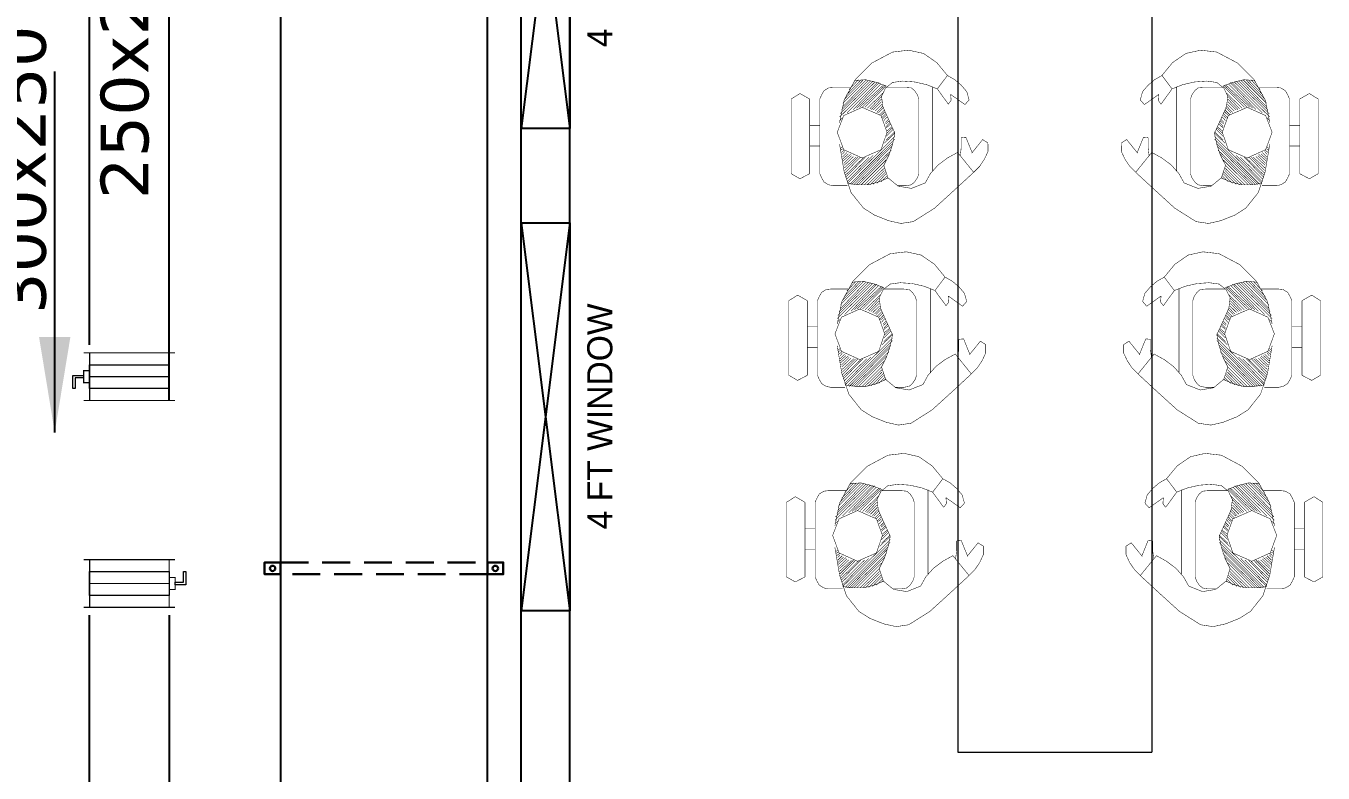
# Model space of a CAD drawing. Header units: millimetres. Extents: x -5691 to 68617, y -23008 to 84113.
# Drawn here: x 13176 to 17252, y 37110 to 39458 of the extents above; entities that cross this region are included whole.
import ezdxf

# ---------------------------------------------------------------- set-up
doc = ezdxf.new("R2010")
doc.units = ezdxf.units.MM
doc.header["$LTSCALE"] = 700
doc.header["$MEASUREMENT"] = 0
doc.linetypes.add('architactur xref$0$PHANTOM', pattern=[63.5, 31.75, -6.35, 6.35, -6.35, 6.35, -6.35])
doc.linetypes.add('HIDDEN', pattern=[0.375, 0.25, -0.125])
for name, color, linetype, lineweight in [('architactur xref$0$PHAN', 8, 'architactur xref$0$PHANTOM', 18), ('SA-HANGERS', 21, 'Continuous', 30), ('VCD', 1, 'Continuous', 20)]:
    doc.layers.add(name, color=color, linetype=linetype, lineweight=lineweight)
for name, color, linetype in [('architactur xref$0$TEXT', 8, 'Continuous'), ('architactur xref$0$WALL', 8, 'Continuous'), ('duct size', 7, 'Continuous'), ('rcp$0$X-REF', 8, 'Continuous'), ('Return Ahu-06', 1, 'Continuous'), ('Supply Ahu-06', 3, 'Continuous'), ('TEXT', 7, 'Continuous'), ('X-REF', 8, 'Continuous')]:
    doc.layers.add(name, color=color, linetype=linetype)
doc.styles.add('architactur xref$0$H St Bt', font='stylu.ttf')
doc.styles.get("Standard").update_dxf_attribs({"font": 'romans.shx', "height": 200})
doc.styles.add('VERDANA', font='verdana.ttf')
doc.dimstyles.get("Standard").update_dxf_attribs({"dimtxt": 0.18, "dimasz": 0.18, "dimexe": 0.18, "dimexo": 0.0625, "dimgap": 0.09, "dimtad": 0, "dimtih": 1, "dimtoh": 1, "dimdec": 4, "dimzin": 0, "dimdsep": 46, "dimtxsty": 'Standard', "dimcen": 0.09, "dimadec": 0, "dimazin": 0, "dimtfac": 1, "dimtdec": 4, "dimtofl": 0, "dimtmove": 0, "dimatfit": 3, "dimfxl": 1, "dimtolj": 1, "dimtzin": 0, "dimarcsym": 0})

# ---------------------------------------------------------------- blocks, each defined once
blk = doc.blocks.new('*U19')
for p, q in [((0, 0), (0, 37)), ((650, 0), (650, 37))]:
    blk.add_line(p, q)
for points in [[(0, 0), (-50, 0), (-50, 37), (0, 37)], [(650, 37), (700, 37), (700, 0), (650, 0)]]:
    blk.add_lwpolyline(points)
at = {"linetype": 'HIDDEN', "ltscale": 0.5}
for points in [[(0, 37), (650, 37)], [(650, 0), (0, 0)]]:
    blk.add_lwpolyline(points, dxfattribs=at)
for centre in [(-25, 18.5), (675, 18.5)]:
    blk.add_circle(centre, 8.44)
blk = doc.blocks.new('*U173')
at = {"layer": 'architactur xref$0$WALL', "color": 0}
for p, q in [((60520.06, 48188.77), (60526.06, 48188.77)), ((60520.06, 48140.77), (60520.06, 48188.77)), ((60526.06, 48188.77), (60520.06, 48140.77)), ((60520.06, 48188.77), (60526.06, 48140.77)), ((60526.06, 48188.77), (60526.06, 48140.77)), ((60526.06, 48140.77), (60520.06, 48140.77))]:
    blk.add_line(p, q, dxfattribs=at)
at = {"layer": 'architactur xref$0$TEXT', "lineweight": 0, "style": 'architactur xref$0$H St Bt'}
blk.add_text('4 FT WINDOW', height=3.1104, rotation=90, dxfattribs=at).set_placement((60531.34, 48150.84))
blk = doc.blocks.new('*U174')
at = {"layer": 'architactur xref$0$WALL', "color": 0}
for p, q in [((60520.06, 48188.77), (60526.06, 48188.77)), ((60520.06, 48140.77), (60520.06, 48188.77)), ((60526.06, 48188.77), (60520.06, 48140.77)), ((60520.06, 48188.77), (60526.06, 48140.77)), ((60526.06, 48188.77), (60526.06, 48140.77)), ((60526.06, 48140.77), (60520.06, 48140.77))]:
    blk.add_line(p, q, dxfattribs=at)
at = {"layer": 'architactur xref$0$TEXT', "lineweight": 0, "style": 'architactur xref$0$H St Bt'}
blk.add_text('4 FT WINDOW', height=3.1104, rotation=90, dxfattribs=at).set_placement((60531.34, 48150.84))
blk = doc.blocks.new('architactur xref')
at = {"layer": 'architactur xref$0$PHAN', "lineweight": 0}
for p, q in [((634, 1657), (634, 1463.63)), ((658, 1657), (658, 1463.63)), ((634, 1463.63), (658, 1463.63))]:
    blk.add_line(p, q, dxfattribs=at)
at = {"layer": 'architactur xref$0$PHAN', "lineweight": 0, "const_width": 0.0614}
for points in [[(619.39, 1541.53), (619.96, 1544.33), (621.33, 1546.83), (623.38, 1548.89), (625.95, 1550.25)], [(625.95, 1550.25), (627.94, 1550.48), (629.77, 1550.08), (631.42, 1548.94), (632.73, 1547.35)], [(666.05, 1550.25), (664.06, 1550.48), (662.23, 1550.08), (660.58, 1548.94), (659.27, 1547.35)], [(672.61, 1541.53), (672.04, 1544.33), (670.67, 1546.83), (668.62, 1548.89), (666.05, 1550.25)], [(632.73, 1547.35), (631.48, 1545.69), (632.84, 1543.81)], [(632.73, 1547.35), (633.64, 1546.83), (634.44, 1546.15), (635.13, 1545.35), (635.41, 1544.33)], [(659.27, 1547.35), (658.36, 1546.83), (657.56, 1546.15), (656.87, 1545.35), (656.59, 1544.33)], [(659.27, 1547.35), (660.52, 1545.69), (659.16, 1543.81)], [(616.94, 1544.44), (617.17, 1544.95), (617.45, 1545.46), (618.02, 1545.81), (618.54, 1545.86)], [(620.76, 1545.86), (618.54, 1545.86)], [(623.78, 1546.55), (619.39, 1542.21)], [(623.55, 1546.66), (619.45, 1542.62)], [(623.21, 1546.66), (619.62, 1543.07)], [(622.93, 1546.72), (619.73, 1543.41)], [(622.7, 1546.83), (619.79, 1543.92)], [(622.36, 1546.83), (620.02, 1544.44)], [(622.07, 1546.83), (620.25, 1544.95)], [(624.07, 1546.49), (620.3, 1542.73)], [(621.73, 1546.83), (620.59, 1545.63)], [(621.33, 1546.72), (621.1, 1546.49)], [(624.29, 1546.49), (621.1, 1543.13)], [(621.22, 1546.72), (622.58, 1546.83), (624.01, 1546.49), (625.15, 1546.04)], [(624.52, 1546.32), (621.5, 1543.3)], [(624.86, 1546.21), (621.84, 1543.41)], [(625.04, 1546.15), (622.18, 1543.41)], [(625.15, 1546.04), (622.53, 1543.41)], [(624.75, 1543.47), (624.58, 1544.78), (625.09, 1545.81), (625.95, 1546.49), (627.2, 1546.66)], [(627.66, 1545.86), (625.15, 1545.86)], [(627.2, 1546.66), (628.68, 1546.55), (630.17, 1546.21), (631.48, 1545.69)], [(627.66, 1545.86), (628.28, 1545.81), (628.68, 1545.46), (629.02, 1544.95), (629.2, 1544.44)], [(630.91, 1545.98), (630.91, 1535.54)], [(664.8, 1546.66), (663.32, 1546.55), (661.83, 1546.21), (660.52, 1545.69)], [(661.09, 1545.98), (661.09, 1535.54)], [(664.34, 1545.86), (663.72, 1545.81), (663.32, 1545.46), (662.98, 1544.95), (662.8, 1544.44)], [(664.34, 1545.86), (666.85, 1545.86)], [(667.25, 1543.47), (667.42, 1544.78), (666.91, 1545.81), (666.05, 1546.49), (664.8, 1546.66)], [(670.78, 1546.72), (669.42, 1546.83), (667.99, 1546.49), (666.85, 1546.04)], [(666.85, 1546.04), (669.47, 1543.41)], [(666.96, 1546.15), (669.82, 1543.41)], [(667.14, 1546.21), (670.16, 1543.41)], [(667.48, 1546.32), (670.5, 1543.3)], [(667.71, 1546.49), (670.9, 1543.13)], [(667.93, 1546.49), (671.7, 1542.73)], [(668.22, 1546.55), (672.61, 1542.21)], [(668.45, 1546.66), (672.55, 1542.62)], [(668.79, 1546.66), (672.38, 1543.07)], [(669.07, 1546.72), (672.27, 1543.41)], [(669.3, 1546.83), (672.21, 1543.92)], [(669.64, 1546.83), (671.98, 1544.44)], [(669.93, 1546.83), (671.75, 1544.95)], [(670.27, 1546.83), (671.41, 1545.63)], [(670.67, 1546.72), (670.9, 1546.49)], [(671.24, 1545.86), (673.46, 1545.86)], [(675.06, 1544.44), (674.83, 1544.95), (674.55, 1545.46), (673.98, 1545.81), (673.46, 1545.86)], [(613.4, 1544.44), (614.49, 1545.12), (615.68, 1544.44)], [(613.4, 1535.2), (613.4, 1544.44)], [(615.68, 1544.44), (615.68, 1535.2)], [(616.94, 1544.44), (616.94, 1535.2)], [(624.75, 1545.18), (622.81, 1543.3)], [(624.58, 1544.78), (623.15, 1543.24)], [(624.58, 1544.44), (623.33, 1543.13)], [(624.58, 1544.1), (623.55, 1543.07)], [(624.63, 1543.81), (623.78, 1542.95)], [(629.2, 1535.2), (629.2, 1544.44)], [(632.84, 1543.81), (633.19, 1544.27), (633.13, 1545.01)], [(634.9, 1543.75), (633.13, 1545.01)], [(635.41, 1544.33), (634.9, 1543.75)], [(656.59, 1544.33), (657.1, 1543.75)], [(657.1, 1543.75), (658.87, 1545.01)], [(659.16, 1543.81), (658.81, 1544.27), (658.87, 1545.01)], [(662.8, 1535.2), (662.8, 1544.44)], [(667.25, 1545.18), (669.19, 1543.3)], [(667.37, 1543.81), (668.22, 1542.95)], [(667.42, 1544.78), (668.85, 1543.24)], [(667.42, 1544.44), (668.67, 1543.13)], [(667.42, 1544.1), (668.45, 1543.07)], [(675.06, 1544.44), (675.06, 1535.2)], [(678.6, 1544.44), (677.51, 1545.12), (676.32, 1544.44)], [(676.32, 1544.44), (676.32, 1535.2)], [(678.6, 1535.2), (678.6, 1544.44)], [(622.18, 1543.41), (624.52, 1542.39), (625.26, 1540.33), (624.52, 1538.17), (622.18, 1537.14), (619.9, 1538.17), (619.1, 1540.33), (619.9, 1542.39), (622.18, 1543.41)], [(619.73, 1542.1), (619.39, 1541.76)], [(624.75, 1543.58), (624.01, 1542.78)], [(624.86, 1543.41), (624.18, 1542.73)], [(624.92, 1543.07), (624.29, 1542.44)], [(625.04, 1542.9), (624.52, 1542.39)], [(625.09, 1542.62), (624.58, 1542.1)], [(624.75, 1543.47), (626.23, 1540.22), (625.95, 1538.85), (625.49, 1537.48), (624.86, 1536.23)], [(625.15, 1542.39), (624.75, 1542.04)], [(625.26, 1542.21), (624.86, 1541.76)], [(667.25, 1543.47), (665.77, 1540.22), (666.05, 1538.85), (666.51, 1537.48), (667.14, 1536.23)], [(669.82, 1543.41), (667.48, 1542.39), (666.74, 1540.33), (667.48, 1538.17), (669.82, 1537.14), (672.1, 1538.17), (672.9, 1540.33), (672.1, 1542.39), (669.82, 1543.41)], [(666.74, 1542.21), (667.14, 1541.76)], [(666.85, 1542.39), (667.25, 1542.04)], [(666.91, 1542.62), (667.42, 1542.1)], [(666.96, 1542.9), (667.48, 1542.39)], [(667.08, 1543.07), (667.71, 1542.44)], [(667.14, 1543.41), (667.82, 1542.73)], [(667.25, 1543.58), (667.99, 1542.78)], [(672.27, 1542.1), (672.61, 1541.76)], [(615.68, 1541.19), (616.94, 1541.19)], [(625.43, 1541.93), (625.04, 1541.53)], [(625.49, 1541.7), (625.09, 1541.36)], [(625.6, 1541.53), (625.15, 1541.02)], [(625.72, 1541.36), (625.15, 1540.85)], [(626.01, 1540.68), (625.15, 1539.82)], [(625.89, 1541.02), (625.26, 1540.5)], [(625.89, 1540.85), (625.26, 1540.22)], [(665.99, 1540.68), (666.85, 1539.82)], [(666.11, 1541.02), (666.74, 1540.5)], [(666.11, 1540.85), (666.74, 1540.22)], [(666.28, 1541.36), (666.85, 1540.85)], [(666.4, 1541.53), (666.85, 1541.02)], [(666.51, 1541.7), (666.91, 1541.36)], [(666.57, 1541.93), (666.96, 1541.53)], [(676.32, 1541.19), (675.06, 1541.19)], [(626.23, 1539.82), (620.36, 1534)], [(626.23, 1539.48), (620.65, 1533.89)], [(626.01, 1538.97), (620.87, 1533.83)], [(626.23, 1540.22), (624.92, 1538.97)], [(626.23, 1540.39), (625.15, 1539.36)], [(635.01, 1539.71), (634.44, 1539.65)], [(634.44, 1539.65), (634.44, 1538.45)], [(635.79, 1537.81), (635.01, 1539.71)], [(635.73, 1537.73), (637.09, 1539.42)], [(635.98, 1535.37), (636.72, 1536.11), (637.3, 1536.99), (637.75, 1537.94), (637.74, 1539.01)], [(637.74, 1539.01), (637.09, 1539.42)], [(656.02, 1535.37), (655.28, 1536.11), (654.7, 1536.99), (654.25, 1537.94), (654.26, 1539.01)], [(654.26, 1539.01), (654.91, 1539.42)], [(656.27, 1537.73), (654.91, 1539.42)], [(656.21, 1537.81), (656.99, 1539.71)], [(656.99, 1539.71), (657.56, 1539.65)], [(657.56, 1539.65), (657.56, 1538.45)], [(665.77, 1540.39), (666.85, 1539.36)], [(665.77, 1540.22), (667.08, 1538.97)], [(665.77, 1539.82), (671.64, 1534)], [(665.77, 1539.48), (671.35, 1533.89)], [(665.99, 1538.97), (671.13, 1533.83)], [(616.94, 1538.62), (615.68, 1538.62)], [(629.99, 1534.06), (630.62, 1535.2), (631.59, 1536.29), (632.73, 1537.14), (633.99, 1537.83), (635.98, 1535.37), (633.64, 1533.21), (631.14, 1530.93), (628.51, 1529.27), (626.97, 1529.04), (625.43, 1529.39), (623.72, 1530.07), (622.36, 1530.93), (620.81, 1532.86), (619.96, 1535.43), (619.39, 1538.85)], [(619.73, 1538.51), (619.51, 1538.34)], [(619.79, 1538.28), (619.51, 1538.11)], [(619.96, 1538.11), (619.62, 1537.83)], [(620.02, 1537.94), (619.73, 1537.6)], [(620.3, 1537.83), (619.73, 1537.25)], [(620.48, 1537.65), (619.73, 1536.97)], [(620.76, 1537.6), (619.79, 1536.74)], [(620.87, 1537.42), (619.9, 1536.46)], [(621.1, 1537.31), (619.96, 1536.23)], [(623.55, 1537.48), (620.3, 1534.18)], [(625.89, 1538.62), (621.16, 1533.83)], [(625.78, 1538.11), (621.44, 1533.83)], [(625.49, 1537.6), (621.73, 1533.83)], [(634.44, 1538.45), (634.33, 1537.48)], [(662.01, 1534.06), (661.38, 1535.2), (660.41, 1536.29), (659.27, 1537.14), (658.01, 1537.83), (656.02, 1535.37), (658.36, 1533.21), (660.86, 1530.93), (663.49, 1529.27), (665.03, 1529.04), (666.57, 1529.39), (668.28, 1530.07), (669.64, 1530.93), (671.19, 1532.86), (672.04, 1535.43), (672.61, 1538.85)], [(657.56, 1538.45), (657.67, 1537.48)], [(666.11, 1538.62), (670.84, 1533.83)], [(666.22, 1538.11), (670.56, 1533.83)], [(666.51, 1537.6), (670.27, 1533.83)], [(668.45, 1537.48), (671.7, 1534.18)], [(670.9, 1537.31), (672.04, 1536.23)], [(671.13, 1537.42), (672.1, 1536.46)], [(671.24, 1537.6), (672.21, 1536.74)], [(671.52, 1537.65), (672.27, 1536.97)], [(671.7, 1537.83), (672.27, 1537.25)], [(671.98, 1537.94), (672.27, 1537.6)], [(672.04, 1538.11), (672.38, 1537.83)], [(672.21, 1538.28), (672.49, 1538.11)], [(672.27, 1538.51), (672.49, 1538.34)], [(675.06, 1538.62), (676.32, 1538.62)], [(621.44, 1537.25), (619.96, 1535.89)], [(621.67, 1537.25), (620.02, 1535.6)], [(621.96, 1537.25), (620.02, 1535.26)], [(622.58, 1537.25), (620.13, 1534.75)], [(622.3, 1537.14), (620.13, 1535.03)], [(623.04, 1537.25), (620.25, 1534.52)], [(625.15, 1536.91), (622.07, 1533.83)], [(624.86, 1536.23), (622.47, 1533.83)], [(624.92, 1535.89), (622.81, 1533.83)], [(629.99, 1534.06), (628.28, 1533.38), (626.63, 1533.66), (625.38, 1534.69), (624.86, 1536.23)], [(662.01, 1534.06), (663.72, 1533.38), (665.37, 1533.66), (666.62, 1534.69), (667.14, 1536.23)], [(666.85, 1536.91), (669.93, 1533.83)], [(667.08, 1535.89), (669.19, 1533.83)], [(667.14, 1536.23), (669.53, 1533.83)], [(668.96, 1537.25), (671.75, 1534.52)], [(669.42, 1537.25), (671.87, 1534.75)], [(669.7, 1537.14), (671.87, 1535.03)], [(670.04, 1537.25), (671.98, 1535.26)], [(670.33, 1537.25), (671.98, 1535.6)], [(670.56, 1537.25), (672.04, 1535.89)], [(615.68, 1535.2), (614.49, 1534.57), (613.4, 1535.2)], [(618.54, 1533.72), (618.02, 1533.83), (617.45, 1534.18), (617.17, 1534.69), (616.94, 1535.2)], [(625.43, 1534.69), (624.24, 1534.18), (622.93, 1533.83), (621.67, 1533.83), (620.36, 1534)], [(624.92, 1535.6), (623.15, 1533.83)], [(625.09, 1535.43), (623.55, 1533.89)], [(625.15, 1535.2), (624.01, 1534)], [(625.26, 1534.92), (624.52, 1534.18)], [(625.38, 1534.75), (625.09, 1534.52)], [(629.2, 1535.2), (629.02, 1534.69), (628.68, 1534.18), (628.28, 1533.83), (627.66, 1533.72)], [(662.8, 1535.2), (662.98, 1534.69), (663.32, 1534.18), (663.72, 1533.83), (664.34, 1533.72)], [(666.57, 1534.69), (667.76, 1534.18), (669.07, 1533.83), (670.33, 1533.83), (671.64, 1534)], [(666.62, 1534.75), (666.91, 1534.52)], [(666.74, 1534.92), (667.48, 1534.18)], [(666.85, 1535.2), (667.99, 1534)], [(666.91, 1535.43), (668.45, 1533.89)], [(667.08, 1535.6), (668.85, 1533.83)], [(673.46, 1533.72), (673.98, 1533.83), (674.55, 1534.18), (674.83, 1534.69), (675.06, 1535.2)], [(676.32, 1535.2), (677.51, 1534.57), (678.6, 1535.2)], [(618.54, 1533.72), (620.36, 1533.72)], [(626.57, 1533.72), (627.66, 1533.72)], [(665.43, 1533.72), (664.34, 1533.72)], [(673.46, 1533.72), (671.64, 1533.72)], [(619.1, 1516.58), (619.67, 1519.38), (621.04, 1521.88), (623.09, 1523.94), (625.66, 1525.3)], [(625.66, 1525.3), (627.65, 1525.53), (629.48, 1525.13), (631.13, 1523.99), (632.44, 1522.4)], [(666.34, 1525.3), (664.35, 1525.53), (662.52, 1525.13), (660.87, 1523.99), (659.56, 1522.4)], [(672.9, 1516.58), (672.33, 1519.38), (670.96, 1521.88), (668.91, 1523.94), (666.34, 1525.3)], [(623.49, 1521.6), (619.1, 1517.27)], [(623.26, 1521.71), (619.16, 1517.67)], [(622.92, 1521.71), (619.33, 1518.12)], [(622.64, 1521.77), (619.44, 1518.46)], [(622.41, 1521.88), (619.5, 1518.98)], [(622.07, 1521.88), (619.73, 1519.49)], [(621.78, 1521.88), (619.96, 1520)], [(623.78, 1521.54), (620.02, 1517.78)], [(621.44, 1521.88), (620.3, 1520.69)], [(621.04, 1521.77), (620.81, 1521.54)], [(624, 1521.54), (620.81, 1518.18)], [(620.93, 1521.77), (622.29, 1521.88), (623.72, 1521.54), (624.86, 1521.09)], [(624.23, 1521.37), (621.21, 1518.35)], [(624.58, 1521.26), (621.55, 1518.46)], [(624.46, 1518.52), (624.29, 1519.83), (624.8, 1520.86), (625.66, 1521.54), (626.91, 1521.71)], [(626.91, 1521.71), (628.4, 1521.6), (629.88, 1521.26), (631.19, 1520.74)], [(632.44, 1522.4), (631.19, 1520.74), (632.56, 1518.86)], [(632.44, 1522.4), (633.36, 1521.88), (634.15, 1521.2), (634.84, 1520.4), (635.12, 1519.38)], [(659.56, 1522.4), (658.64, 1521.88), (657.85, 1521.2), (657.16, 1520.4), (656.88, 1519.38)], [(659.56, 1522.4), (660.81, 1520.74), (659.44, 1518.86)], [(665.09, 1521.71), (663.6, 1521.6), (662.12, 1521.26), (660.81, 1520.74)], [(667.54, 1518.52), (667.71, 1519.83), (667.2, 1520.86), (666.34, 1521.54), (665.09, 1521.71)], [(671.07, 1521.77), (669.71, 1521.88), (668.28, 1521.54), (667.14, 1521.09)], [(667.42, 1521.26), (670.45, 1518.46)], [(667.77, 1521.37), (670.79, 1518.35)], [(668, 1521.54), (671.19, 1518.18)], [(668.22, 1521.54), (671.98, 1517.78)], [(668.51, 1521.6), (672.9, 1517.27)], [(668.74, 1521.71), (672.84, 1517.67)], [(669.08, 1521.71), (672.67, 1518.12)], [(669.36, 1521.77), (672.56, 1518.46)], [(669.59, 1521.88), (672.5, 1518.98)], [(669.93, 1521.88), (672.27, 1519.49)], [(670.22, 1521.88), (672.04, 1520)], [(670.56, 1521.88), (671.7, 1520.69)], [(670.96, 1521.77), (671.19, 1521.54)], [(613.12, 1519.49), (614.2, 1520.17), (615.4, 1519.49)], [(616.65, 1519.49), (616.88, 1520), (617.17, 1520.51), (617.73, 1520.86), (618.25, 1520.92)], [(620.47, 1520.92), (618.25, 1520.92)], [(624.75, 1521.2), (621.9, 1518.46)], [(624.86, 1521.09), (622.24, 1518.46)], [(624.46, 1520.23), (622.52, 1518.35)], [(624.29, 1519.83), (622.87, 1518.29)], [(627.37, 1520.92), (624.86, 1520.92)], [(627.37, 1520.92), (628, 1520.86), (628.4, 1520.51), (628.74, 1520), (628.91, 1519.49)], [(630.62, 1521.03), (630.62, 1510.59)], [(632.56, 1518.86), (632.9, 1519.32), (632.84, 1520.06)], [(634.61, 1518.8), (632.84, 1520.06)], [(657.39, 1518.8), (659.16, 1520.06)], [(659.44, 1518.86), (659.1, 1519.32), (659.16, 1520.06)], [(661.38, 1521.03), (661.38, 1510.59)], [(664.63, 1520.92), (664, 1520.86), (663.6, 1520.51), (663.26, 1520), (663.09, 1519.49)], [(664.63, 1520.92), (667.14, 1520.92)], [(667.14, 1521.09), (669.76, 1518.46)], [(667.25, 1521.2), (670.1, 1518.46)], [(667.54, 1520.23), (669.48, 1518.35)], [(667.71, 1519.83), (669.13, 1518.29)], [(671.53, 1520.92), (673.75, 1520.92)], [(675.35, 1519.49), (675.12, 1520), (674.83, 1520.51), (674.27, 1520.86), (673.75, 1520.92)], [(678.88, 1519.49), (677.8, 1520.17), (676.6, 1519.49)], [(613.12, 1510.25), (613.12, 1519.49)], [(615.4, 1519.49), (615.4, 1510.25)], [(616.65, 1519.49), (616.65, 1510.25)], [(621.9, 1518.46), (624.23, 1517.44), (624.97, 1515.38), (624.23, 1513.22), (621.9, 1512.19), (619.62, 1513.22), (618.82, 1515.38), (619.62, 1517.44), (621.9, 1518.46)], [(624.29, 1519.49), (623.04, 1518.18)], [(624.29, 1519.15), (623.26, 1518.12)], [(624.35, 1518.86), (623.49, 1518.01)], [(624.46, 1518.63), (623.72, 1517.83)], [(624.58, 1518.46), (623.89, 1517.78)], [(624.63, 1518.12), (624, 1517.5)], [(624.46, 1518.52), (625.94, 1515.27), (625.66, 1513.9), (625.2, 1512.53), (624.58, 1511.28)], [(628.91, 1510.25), (628.91, 1519.49)], [(635.12, 1519.38), (634.61, 1518.8)], [(656.88, 1519.38), (657.39, 1518.8)], [(663.09, 1510.25), (663.09, 1519.49)], [(667.54, 1518.52), (666.06, 1515.27), (666.34, 1513.9), (666.8, 1512.53), (667.42, 1511.28)], [(670.1, 1518.46), (667.77, 1517.44), (667.03, 1515.38), (667.77, 1513.22), (670.1, 1512.19), (672.38, 1513.22), (673.18, 1515.38), (672.38, 1517.44), (670.1, 1518.46)], [(667.37, 1518.12), (668, 1517.5)], [(667.42, 1518.46), (668.11, 1517.78)], [(667.54, 1518.63), (668.28, 1517.83)], [(667.65, 1518.86), (668.51, 1518.01)], [(667.71, 1519.49), (668.96, 1518.18)], [(667.71, 1519.15), (668.74, 1518.12)], [(675.35, 1519.49), (675.35, 1510.25)], [(676.6, 1519.49), (676.6, 1510.25)], [(678.88, 1510.25), (678.88, 1519.49)], [(619.44, 1517.15), (619.1, 1516.81)], [(624.75, 1517.95), (624.23, 1517.44)], [(624.8, 1517.67), (624.29, 1517.15)], [(624.86, 1517.44), (624.46, 1517.09)], [(624.97, 1517.27), (624.58, 1516.81)], [(625.15, 1516.98), (624.75, 1516.58)], [(625.2, 1516.75), (624.8, 1516.41)], [(625.32, 1516.58), (624.86, 1516.07)], [(666.68, 1516.58), (667.14, 1516.07)], [(666.8, 1516.75), (667.2, 1516.41)], [(666.85, 1516.98), (667.25, 1516.58)], [(667.03, 1517.27), (667.42, 1516.81)], [(667.14, 1517.44), (667.54, 1517.09)], [(667.2, 1517.67), (667.71, 1517.15)], [(667.25, 1517.95), (667.77, 1517.44)], [(672.56, 1517.15), (672.9, 1516.81)], [(615.4, 1516.24), (616.65, 1516.24)], [(625.94, 1514.87), (620.07, 1509.06)], [(625.94, 1515.27), (624.63, 1514.02)], [(625.43, 1516.41), (624.86, 1515.9)], [(625.72, 1515.73), (624.86, 1514.87)], [(625.94, 1515.44), (624.86, 1514.42)], [(625.6, 1516.07), (624.97, 1515.56)], [(625.6, 1515.9), (624.97, 1515.27)], [(666.06, 1515.44), (667.14, 1514.42)], [(666.06, 1515.27), (667.37, 1514.02)], [(666.06, 1514.87), (671.93, 1509.06)], [(666.28, 1515.73), (667.14, 1514.87)], [(666.4, 1516.07), (667.03, 1515.56)], [(666.4, 1515.9), (667.03, 1515.27)], [(666.57, 1516.41), (667.14, 1515.9)], [(676.6, 1516.24), (675.35, 1516.24)], [(616.65, 1513.67), (615.4, 1513.67)], [(629.71, 1509.11), (630.33, 1510.25), (631.3, 1511.34), (632.44, 1512.19), (633.7, 1512.88), (635.69, 1510.42), (633.36, 1508.26), (630.85, 1505.98), (628.23, 1504.32), (626.68, 1504.09), (625.15, 1504.44), (623.44, 1505.12), (622.07, 1505.98), (620.53, 1507.92), (619.67, 1510.48), (619.1, 1513.9)], [(619.44, 1513.56), (619.22, 1513.39)], [(619.5, 1513.33), (619.22, 1513.16)], [(625.94, 1514.53), (620.36, 1508.94)], [(625.72, 1514.02), (620.59, 1508.88)], [(625.6, 1513.67), (620.87, 1508.88)], [(634.15, 1513.5), (634.04, 1512.53)], [(634.73, 1514.76), (634.15, 1514.7)], [(634.15, 1514.7), (634.15, 1513.5)], [(635.5, 1512.86), (634.73, 1514.76)], [(635.44, 1512.78), (636.81, 1514.47)], [(635.69, 1510.42), (636.43, 1511.16), (637.01, 1512.04), (637.46, 1512.99), (637.46, 1514.06)], [(637.46, 1514.06), (636.81, 1514.47)], [(654.54, 1514.06), (655.19, 1514.47)], [(656.31, 1510.42), (655.57, 1511.16), (654.99, 1512.04), (654.54, 1512.99), (654.54, 1514.06)], [(656.56, 1512.78), (655.19, 1514.47)], [(662.29, 1509.11), (661.67, 1510.25), (660.7, 1511.34), (659.56, 1512.19), (658.3, 1512.88), (656.31, 1510.42), (658.64, 1508.26), (661.15, 1505.98), (663.77, 1504.32), (665.32, 1504.09), (666.85, 1504.44), (668.56, 1505.12), (669.93, 1505.98), (671.47, 1507.92), (672.33, 1510.48), (672.9, 1513.9)], [(656.5, 1512.86), (657.27, 1514.76)], [(657.27, 1514.76), (657.85, 1514.7)], [(657.85, 1514.7), (657.85, 1513.5)], [(657.85, 1513.5), (657.96, 1512.53)], [(666.06, 1514.53), (671.64, 1508.94)], [(666.28, 1514.02), (671.41, 1508.88)], [(666.4, 1513.67), (671.13, 1508.88)], [(672.5, 1513.33), (672.78, 1513.16)], [(672.56, 1513.56), (672.78, 1513.39)], [(675.35, 1513.67), (676.6, 1513.67)], [(619.67, 1513.16), (619.33, 1512.88)], [(619.73, 1512.99), (619.44, 1512.65)], [(620.02, 1512.88), (619.44, 1512.3)], [(620.19, 1512.71), (619.44, 1512.02)], [(620.47, 1512.65), (619.5, 1511.79)], [(620.59, 1512.48), (619.62, 1511.51)], [(620.81, 1512.36), (619.67, 1511.28)], [(621.15, 1512.3), (619.67, 1510.94)], [(621.38, 1512.3), (619.73, 1510.65)], [(621.67, 1512.3), (619.73, 1510.31)], [(622.29, 1512.3), (619.84, 1509.8)], [(622.01, 1512.19), (619.84, 1510.08)], [(622.75, 1512.3), (619.96, 1509.57)], [(623.26, 1512.53), (620.02, 1509.23)], [(625.49, 1513.16), (621.15, 1508.88)], [(625.2, 1512.65), (621.44, 1508.88)], [(624.86, 1511.97), (621.78, 1508.88)], [(666.51, 1513.16), (670.85, 1508.88)], [(666.8, 1512.65), (670.56, 1508.88)], [(667.14, 1511.97), (670.22, 1508.88)], [(668.74, 1512.53), (671.98, 1509.23)], [(669.25, 1512.3), (672.04, 1509.57)], [(669.71, 1512.3), (672.16, 1509.8)], [(669.99, 1512.19), (672.16, 1510.08)], [(670.33, 1512.3), (672.27, 1510.31)], [(670.62, 1512.3), (672.27, 1510.65)], [(670.85, 1512.3), (672.33, 1510.94)], [(671.19, 1512.36), (672.33, 1511.28)], [(671.41, 1512.48), (672.38, 1511.51)], [(671.53, 1512.65), (672.5, 1511.79)], [(671.81, 1512.71), (672.56, 1512.02)], [(671.98, 1512.88), (672.56, 1512.3)], [(672.27, 1512.99), (672.56, 1512.65)], [(672.33, 1513.16), (672.67, 1512.88)], [(615.4, 1510.25), (614.2, 1509.62), (613.12, 1510.25)], [(618.25, 1508.77), (617.73, 1508.88), (617.17, 1509.23), (616.88, 1509.74), (616.65, 1510.25)], [(624.58, 1511.28), (622.18, 1508.88)], [(624.63, 1510.94), (622.52, 1508.88)], [(624.63, 1510.65), (622.87, 1508.88)], [(624.8, 1510.48), (623.26, 1508.94)], [(624.86, 1510.25), (623.72, 1509.06)], [(629.71, 1509.11), (628, 1508.43), (626.34, 1508.71), (625.09, 1509.74), (624.58, 1511.28)], [(628.91, 1510.25), (628.74, 1509.74), (628.4, 1509.23), (628, 1508.88), (627.37, 1508.77)], [(662.29, 1509.11), (664, 1508.43), (665.66, 1508.71), (666.91, 1509.74), (667.42, 1511.28)], [(663.09, 1510.25), (663.26, 1509.74), (663.6, 1509.23), (664, 1508.88), (664.63, 1508.77)], [(667.14, 1510.25), (668.28, 1509.06)], [(667.2, 1510.48), (668.74, 1508.94)], [(667.37, 1510.94), (669.48, 1508.88)], [(667.37, 1510.65), (669.13, 1508.88)], [(667.42, 1511.28), (669.82, 1508.88)], [(673.75, 1508.77), (674.27, 1508.88), (674.83, 1509.23), (675.12, 1509.74), (675.35, 1510.25)], [(676.6, 1510.25), (677.8, 1509.62), (678.88, 1510.25)], [(618.25, 1508.77), (620.07, 1508.77)], [(625.15, 1509.74), (623.95, 1509.23), (622.64, 1508.88), (621.38, 1508.88), (620.07, 1509.06)], [(624.97, 1509.97), (624.23, 1509.23)], [(625.09, 1509.8), (624.8, 1509.57)], [(626.29, 1508.77), (627.37, 1508.77)], [(665.71, 1508.77), (664.63, 1508.77)], [(666.85, 1509.74), (668.05, 1509.23), (669.36, 1508.88), (670.62, 1508.88), (671.93, 1509.06)], [(666.91, 1509.8), (667.2, 1509.57)], [(667.03, 1509.97), (667.77, 1509.23)], [(673.75, 1508.77), (671.93, 1508.77)], [(625.37, 1500.36), (627.37, 1500.59), (629.19, 1500.18), (630.84, 1499.04), (632.16, 1497.45)], [(666.63, 1500.36), (664.63, 1500.59), (662.81, 1500.18), (661.16, 1499.04), (659.84, 1497.45)], [(618.81, 1491.63), (619.39, 1494.43), (620.75, 1496.94), (622.81, 1498.99), (625.37, 1500.36)], [(673.19, 1491.63), (672.61, 1494.43), (671.25, 1496.94), (669.19, 1498.99), (666.63, 1500.36)], [(632.16, 1497.45), (630.9, 1495.79), (632.27, 1493.91)], [(632.16, 1497.45), (633.07, 1496.94), (633.87, 1496.25), (634.55, 1495.45), (634.84, 1494.43)], [(659.84, 1497.45), (658.93, 1496.94), (658.13, 1496.25), (657.45, 1495.45), (657.16, 1494.43)], [(659.84, 1497.45), (661.1, 1495.79), (659.73, 1493.91)], [(616.36, 1494.54), (616.59, 1495.05), (616.88, 1495.57), (617.45, 1495.91), (617.96, 1495.97)], [(620.18, 1495.97), (617.96, 1495.97)], [(623.21, 1496.65), (618.81, 1492.32)], [(622.98, 1496.76), (618.87, 1492.72)], [(622.63, 1496.76), (619.04, 1493.17)], [(622.35, 1496.82), (619.16, 1493.51)], [(622.12, 1496.94), (619.21, 1494.03)], [(621.78, 1496.94), (619.44, 1494.54)], [(621.49, 1496.94), (619.67, 1495.05)], [(623.49, 1496.59), (619.73, 1492.83)], [(621.15, 1496.94), (620.01, 1495.74)], [(620.75, 1496.82), (620.53, 1496.59)], [(623.72, 1496.59), (620.53, 1493.23)], [(620.64, 1496.82), (622.01, 1496.94), (623.43, 1496.59), (624.57, 1496.14)], [(623.95, 1496.42), (620.92, 1493.4)], [(624.29, 1496.31), (621.27, 1493.51)], [(624.46, 1496.25), (621.61, 1493.51)], [(624.57, 1496.14), (621.95, 1493.51)], [(624.18, 1493.57), (624.01, 1494.88), (624.52, 1495.91), (625.37, 1496.59), (626.63, 1496.76)], [(627.08, 1495.97), (624.57, 1495.97)], [(626.63, 1496.76), (628.11, 1496.65), (629.59, 1496.31), (630.9, 1495.79)], [(627.08, 1495.97), (627.71, 1495.91), (628.11, 1495.57), (628.45, 1495.05), (628.62, 1494.54)], [(630.33, 1496.08), (630.33, 1485.65)], [(665.37, 1496.76), (663.89, 1496.65), (662.41, 1496.31), (661.1, 1495.79)], [(661.67, 1496.08), (661.67, 1485.65)], [(664.92, 1495.97), (664.29, 1495.91), (663.89, 1495.57), (663.55, 1495.05), (663.38, 1494.54)], [(664.92, 1495.97), (667.43, 1495.97)], [(667.82, 1493.57), (667.99, 1494.88), (667.48, 1495.91), (666.63, 1496.59), (665.37, 1496.76)], [(671.36, 1496.82), (669.99, 1496.94), (668.57, 1496.59), (667.43, 1496.14)], [(667.43, 1496.14), (670.05, 1493.51)], [(667.54, 1496.25), (670.39, 1493.51)], [(667.71, 1496.31), (670.73, 1493.51)], [(668.05, 1496.42), (671.08, 1493.4)], [(668.28, 1496.59), (671.47, 1493.23)], [(668.51, 1496.59), (672.27, 1492.83)], [(668.79, 1496.65), (673.19, 1492.32)], [(669.02, 1496.76), (673.13, 1492.72)], [(669.37, 1496.76), (672.96, 1493.17)], [(669.65, 1496.82), (672.84, 1493.51)], [(669.88, 1496.94), (672.79, 1494.03)], [(670.22, 1496.94), (672.56, 1494.54)], [(670.51, 1496.94), (672.33, 1495.05)], [(670.85, 1496.94), (671.99, 1495.74)], [(671.25, 1496.82), (671.47, 1496.59)], [(671.82, 1495.97), (674.04, 1495.97)], [(675.64, 1494.54), (675.41, 1495.05), (675.12, 1495.57), (674.55, 1495.91), (674.04, 1495.97)], [(612.83, 1494.54), (613.91, 1495.23), (615.11, 1494.54)], [(612.83, 1485.3), (612.83, 1494.54)], [(615.11, 1494.54), (615.11, 1485.3)], [(616.36, 1494.54), (616.36, 1485.3)], [(624.18, 1495.28), (622.24, 1493.4)], [(624.01, 1494.88), (622.58, 1493.34)], [(624.01, 1494.54), (622.75, 1493.23)], [(624.01, 1494.2), (622.98, 1493.17)], [(628.62, 1485.3), (628.62, 1494.54)], [(632.27, 1493.91), (632.61, 1494.37), (632.55, 1495.11)], [(634.32, 1493.86), (632.55, 1495.11)], [(634.84, 1494.43), (634.32, 1493.86)], [(657.16, 1494.43), (657.68, 1493.86)], [(657.68, 1493.86), (659.45, 1495.11)], [(659.73, 1493.91), (659.39, 1494.37), (659.45, 1495.11)], [(663.38, 1485.3), (663.38, 1494.54)], [(667.82, 1495.28), (669.76, 1493.4)], [(667.99, 1494.88), (669.42, 1493.34)], [(667.99, 1494.54), (669.25, 1493.23)], [(667.99, 1494.2), (669.02, 1493.17)], [(675.64, 1494.54), (675.64, 1485.3)], [(679.17, 1494.54), (678.09, 1495.23), (676.89, 1494.54)], [(676.89, 1494.54), (676.89, 1485.3)], [(679.17, 1485.3), (679.17, 1494.54)], [(621.61, 1493.51), (623.95, 1492.49), (624.69, 1490.44), (623.95, 1488.27), (621.61, 1487.24), (619.33, 1488.27), (618.53, 1490.44), (619.33, 1492.49), (621.61, 1493.51)], [(624.06, 1493.91), (623.21, 1493.06)], [(624.18, 1493.68), (623.43, 1492.89)], [(624.29, 1493.51), (623.6, 1492.83)], [(624.34, 1493.17), (623.72, 1492.55)], [(624.46, 1493), (623.95, 1492.49)], [(624.52, 1492.72), (624.01, 1492.2)], [(624.18, 1493.57), (625.66, 1490.32), (625.37, 1488.95), (624.92, 1487.59), (624.29, 1486.33)], [(624.57, 1492.49), (624.18, 1492.15)], [(667.82, 1493.57), (666.34, 1490.32), (666.63, 1488.95), (667.08, 1487.59), (667.71, 1486.33)], [(670.39, 1493.51), (668.05, 1492.49), (667.31, 1490.44), (668.05, 1488.27), (670.39, 1487.24), (672.67, 1488.27), (673.47, 1490.44), (672.67, 1492.49), (670.39, 1493.51)], [(667.43, 1492.49), (667.82, 1492.15)], [(667.48, 1492.72), (667.99, 1492.2)], [(667.54, 1493), (668.05, 1492.49)], [(667.66, 1493.17), (668.28, 1492.55)], [(667.71, 1493.51), (668.4, 1492.83)], [(667.82, 1493.68), (668.57, 1492.89)], [(667.94, 1493.91), (668.79, 1493.06)], [(615.11, 1491.29), (616.36, 1491.29)], [(619.16, 1492.2), (618.81, 1491.86)], [(624.69, 1492.32), (624.29, 1491.86)], [(624.86, 1492.03), (624.46, 1491.63)], [(624.92, 1491.8), (624.52, 1491.46)], [(625.03, 1491.63), (624.57, 1491.12)], [(625.14, 1491.46), (624.57, 1490.95)], [(625.43, 1490.78), (624.57, 1489.92)], [(625.31, 1491.12), (624.69, 1490.61)], [(625.31, 1490.95), (624.69, 1490.32)], [(666.57, 1490.78), (667.43, 1489.92)], [(666.69, 1491.12), (667.31, 1490.61)], [(666.69, 1490.95), (667.31, 1490.32)], [(666.86, 1491.46), (667.43, 1490.95)], [(666.97, 1491.63), (667.43, 1491.12)], [(667.08, 1491.8), (667.48, 1491.46)], [(667.14, 1492.03), (667.54, 1491.63)], [(667.31, 1492.32), (667.71, 1491.86)], [(672.84, 1492.2), (673.19, 1491.86)], [(676.89, 1491.29), (675.64, 1491.29)], [(625.66, 1489.92), (619.78, 1484.11)], [(625.66, 1489.58), (620.07, 1483.99)], [(625.66, 1490.32), (624.34, 1489.07)], [(625.66, 1490.49), (624.57, 1489.47)], [(634.44, 1489.81), (633.87, 1489.75)], [(633.87, 1489.75), (633.87, 1488.55)], [(635.21, 1487.91), (634.44, 1489.81)], [(635.16, 1487.83), (636.52, 1489.52)], [(637.17, 1489.11), (636.52, 1489.52)], [(654.83, 1489.11), (655.48, 1489.52)], [(656.84, 1487.83), (655.48, 1489.52)], [(656.79, 1487.91), (657.56, 1489.81)], [(657.56, 1489.81), (658.13, 1489.75)], [(658.13, 1489.75), (658.13, 1488.55)], [(666.34, 1490.49), (667.43, 1489.47)], [(666.34, 1490.32), (667.66, 1489.07)], [(666.34, 1489.92), (672.22, 1484.11)], [(666.34, 1489.58), (671.93, 1483.99)], [(616.36, 1488.73), (615.11, 1488.73)], [(629.42, 1484.17), (630.05, 1485.3), (631.02, 1486.39), (632.16, 1487.24), (633.41, 1487.93), (635.41, 1485.47), (633.07, 1483.31), (630.56, 1481.03), (627.94, 1479.38), (626.4, 1479.15), (624.86, 1479.49), (623.15, 1480.17), (621.78, 1481.03), (620.24, 1482.97), (619.39, 1485.53), (618.81, 1488.95)], [(619.16, 1488.61), (618.93, 1488.44)], [(619.21, 1488.38), (618.93, 1488.21)], [(619.39, 1488.21), (619.04, 1487.93)], [(619.44, 1488.04), (619.16, 1487.7)], [(619.73, 1487.93), (619.16, 1487.36)], [(619.9, 1487.76), (619.16, 1487.07)], [(620.18, 1487.7), (619.21, 1486.84)], [(622.98, 1487.59), (619.73, 1484.28)], [(625.43, 1489.07), (620.3, 1483.94)], [(625.31, 1488.73), (620.58, 1483.94)], [(625.2, 1488.21), (620.87, 1483.94)], [(624.92, 1487.7), (621.15, 1483.94)], [(633.87, 1488.55), (633.75, 1487.59)], [(635.41, 1485.47), (636.14, 1486.22), (636.73, 1487.09), (637.17, 1488.05), (637.17, 1489.11)], [(656.59, 1485.47), (655.86, 1486.22), (655.27, 1487.09), (654.83, 1488.05), (654.83, 1489.11)], [(662.58, 1484.17), (661.95, 1485.3), (660.98, 1486.39), (659.84, 1487.24), (658.59, 1487.93), (656.59, 1485.47), (658.93, 1483.31), (661.44, 1481.03), (664.06, 1479.38), (665.6, 1479.15), (667.14, 1479.49), (668.85, 1480.17), (670.22, 1481.03), (671.76, 1482.97), (672.61, 1485.53), (673.19, 1488.95)], [(658.13, 1488.55), (658.25, 1487.59)], [(666.57, 1489.07), (671.7, 1483.94)], [(666.69, 1488.73), (671.42, 1483.94)], [(666.8, 1488.21), (671.13, 1483.94)], [(667.08, 1487.7), (670.85, 1483.94)], [(669.02, 1487.59), (672.27, 1484.28)], [(671.82, 1487.7), (672.79, 1486.84)], [(672.1, 1487.76), (672.84, 1487.07)], [(672.27, 1487.93), (672.84, 1487.36)], [(672.56, 1488.04), (672.84, 1487.7)], [(672.61, 1488.21), (672.96, 1487.93)], [(672.79, 1488.38), (673.07, 1488.21)], [(672.84, 1488.61), (673.07, 1488.44)], [(675.64, 1488.73), (676.89, 1488.73)], [(620.3, 1487.53), (619.33, 1486.56)], [(620.53, 1487.41), (619.39, 1486.33)], [(620.87, 1487.36), (619.39, 1485.99)], [(621.1, 1487.36), (619.44, 1485.7)], [(621.38, 1487.36), (619.44, 1485.36)], [(622.01, 1487.36), (619.56, 1484.85)], [(621.72, 1487.24), (619.56, 1485.14)], [(622.46, 1487.36), (619.67, 1484.62)], [(624.57, 1487.02), (621.49, 1483.94)], [(624.29, 1486.33), (621.89, 1483.94)], [(624.34, 1485.99), (622.24, 1483.94)], [(629.42, 1484.17), (627.71, 1483.48), (626.06, 1483.76), (624.8, 1484.79), (624.29, 1486.33)], [(662.58, 1484.17), (664.29, 1483.48), (665.94, 1483.76), (667.2, 1484.79), (667.71, 1486.33)], [(667.43, 1487.02), (670.51, 1483.94)], [(667.66, 1485.99), (669.76, 1483.94)], [(667.71, 1486.33), (670.11, 1483.94)], [(669.54, 1487.36), (672.33, 1484.62)], [(669.99, 1487.36), (672.44, 1484.85)], [(670.28, 1487.24), (672.44, 1485.14)], [(670.62, 1487.36), (672.56, 1485.36)], [(670.9, 1487.36), (672.56, 1485.7)], [(671.13, 1487.36), (672.61, 1485.99)], [(671.47, 1487.41), (672.61, 1486.33)], [(671.7, 1487.53), (672.67, 1486.56)], [(615.11, 1485.3), (613.91, 1484.68), (612.83, 1485.3)], [(617.96, 1483.82), (617.45, 1483.94), (616.88, 1484.28), (616.59, 1484.79), (616.36, 1485.3)], [(624.86, 1484.79), (623.66, 1484.28), (622.35, 1483.94), (621.1, 1483.94), (619.78, 1484.11)], [(624.34, 1485.7), (622.58, 1483.94)], [(624.52, 1485.53), (622.98, 1483.99)], [(624.57, 1485.3), (623.43, 1484.11)], [(624.69, 1485.02), (623.95, 1484.28)], [(624.8, 1484.85), (624.52, 1484.62)], [(628.62, 1485.3), (628.45, 1484.79), (628.11, 1484.28), (627.71, 1483.94), (627.08, 1483.82)], [(663.38, 1485.3), (663.55, 1484.79), (663.89, 1484.28), (664.29, 1483.94), (664.92, 1483.82)], [(667.14, 1484.79), (668.34, 1484.28), (669.65, 1483.94), (670.9, 1483.94), (672.22, 1484.11)], [(667.2, 1484.85), (667.48, 1484.62)], [(667.31, 1485.02), (668.05, 1484.28)], [(667.43, 1485.3), (668.57, 1484.11)], [(667.48, 1485.53), (669.02, 1483.99)], [(667.66, 1485.7), (669.42, 1483.94)], [(674.04, 1483.82), (674.55, 1483.94), (675.12, 1484.28), (675.41, 1484.79), (675.64, 1485.3)], [(676.89, 1485.3), (678.09, 1484.68), (679.17, 1485.3)], [(617.96, 1483.82), (619.78, 1483.82)], [(626, 1483.82), (627.08, 1483.82)], [(666, 1483.82), (664.92, 1483.82)], [(674.04, 1483.82), (672.22, 1483.82)]]:
    blk.add_lwpolyline(points, dxfattribs=at)
at = {"layer": 'architactur xref$0$WALL', "linetype": 'Continuous'}
for p, q in [((580, 1401.5), (580, 1854)), ((586, 1401.5), (586, 1854))]:
    blk.add_line(p, q, dxfattribs=at)
at = {"layer": 'architactur xref$0$WALL'}
for name, p in [('*U173', (-59940.06, -46599.99)), ('*U174', (-59940.06, -46659.65))]:
    blk.add_blockref(name, p, dxfattribs=at)
blk = doc.blocks.new('*U126')
at = {"linetype": 'Continuous', "const_width": 5}
for points in [[(333.3, -75), (333.3, -75), (-25, -75), (0, -75), (0, 125), (-25, 125), (0, 125), (333.3, 125), (358.3, 125), (333.3, 125), (333.3, -75), (358.3, -75), (333.3, -75)], [(333.3, 25), (0, 25)]]:
    blk.add_lwpolyline(points, dxfattribs=at)
at = {"linetype": 'Continuous'}
for points in [[(-25, 20), (-25, 30), (-60, 30), (-60, 75), (-70, 75), (-70, 20), (-25, 20)], [(333.3, 75), (0, 75), (0, -25), (333.3, -25)]]:
    blk.add_lwpolyline(points, close=True, dxfattribs=at)
at = {"linetype": 'Continuous', "const_width": 5}
blk.add_lwpolyline([(0, 0), (0, 50), (-25, 50), (-25, 0)], close=True, dxfattribs=at)
blk = doc.blocks.new('rcp')
at = {"layer": 'rcp$0$X-REF', "xscale": 25.39999999999418, "yscale": 25.39999999999418, "zscale": 25.39999999999418}
blk.add_blockref('architactur xref', (0, 0), dxfattribs=at)

msp = doc.modelspace()

# ---------------------------------------------------------------- block references
at = {"layer": 'X-REF', "ltscale": 8}
msp.add_blockref('rcp', (0, 0), dxfattribs=at)

# ---------------------------------------------------------------- next in the draw order: block references
at = {"layer": 'X-REF', "xscale": 25.39999999999418, "yscale": 25.39999999999418, "zscale": 25.39999999999418}
msp.add_blockref('architactur xref', (0, 0), dxfattribs=at)

# ---------------------------------------------------------------- next in the draw order: linework, layer by layer
at = {"layer": 'Return Ahu-06'}
for p, q in [((14625.8, 28629, -2.7), (14625.8, 51957.7, 50)), ((13975.8, 51707.7, 50), (13975.8, 28629, -2.7))]:
    msp.add_line(p, q, dxfattribs=at)
at = {"layer": 'Supply Ahu-06'}
for p, q in [((13375.9, 38506, 625), (13375.8, 40859.2, 625)), ((13625.9, 38281, 625), (13625.9, 40859.2, 625)), ((13375.9, 38456, 625), (13375.9, 38506, 625)), ((13625.9, 38456, 625), (13625.9, 38506, 625)), ((13376, 37556, 620.3), (13375.9, 37606, 620.4)), ((13625.9, 37606, 500), (13625.9, 37556, 625)), ((13375.8, 35202.8, 625.4), (13376, 37556, 620.3)), ((13625.9, 37556, 625), (13625.8, 35202.8, 625))]:
    msp.add_line(p, q, dxfattribs=at)

# ---------------------------------------------------------------- next in the draw order: block references
at = {"layer": 'SA-HANGERS', "rotation": 180.0018899840079}
msp.add_blockref('*U19', (14625.8, 37772, 50), dxfattribs=at)
at = {"layer": 'VCD', "ltscale": 100, "xscale": -0.749999999999652, "yscale": 0.749999999999652, "zscale": 0.749999999999652, "rotation": 180}
msp.add_blockref('*U126', (13375.9, 38374.8, 500), dxfattribs=at)
at = {"layer": 'VCD', "ltscale": 100, "xscale": -0.749999999999652, "yscale": 0.749999999999652, "zscale": 0.749999999999652}
msp.add_blockref('*U126', (13625.9, 37687.2, 500), dxfattribs=at)

# ---------------------------------------------------------------- next in the draw order: texts
at = {"layer": 'duct size', "style": 'VERDANA'}
for s, p in [('250x250', (13560.5, 38914.2, 775)), ('300x250', (13237.9, 38552.7, 50))]:
    msp.add_text(s, height=150, rotation=90, dxfattribs=at).set_placement(p)

# ---------------------------------------------------------------- next in the draw order: leaders
at = {"layer": 'TEXT'}
msp.add_leader([(13266.2, 38181, 500), (13266.2, 39314.8, 500)], dimstyle='Standard', override={"dimasz": 300, "dimgap": 2, "dimtad": 0, "dimfxl": 3}, dxfattribs=at)

doc.saveas('drawing.dxf')
